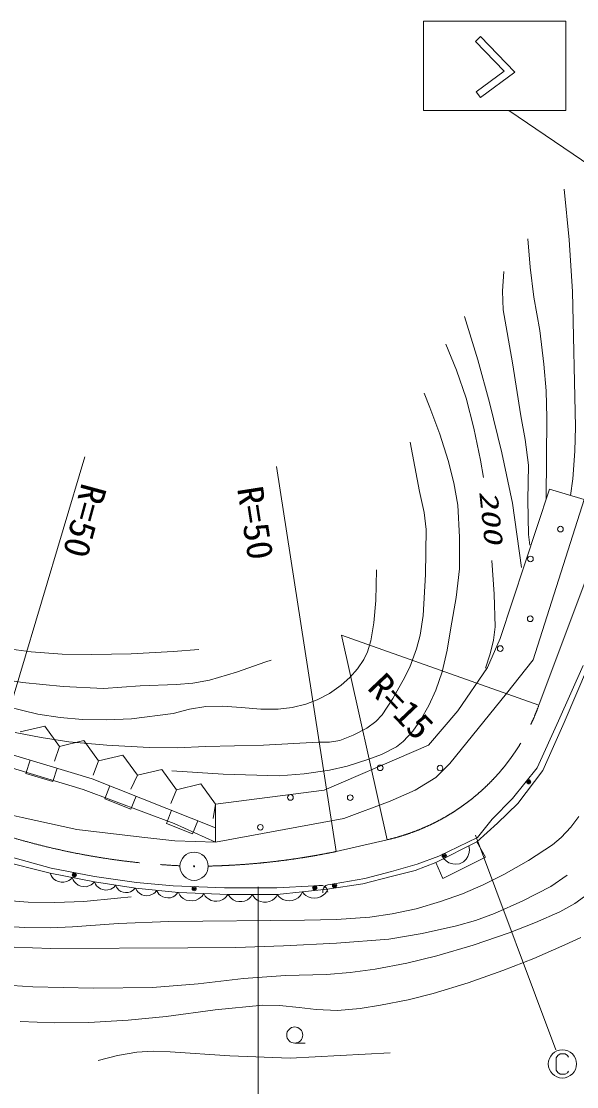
# Model space of a CAD drawing. Units: millimetres, scale not verified. Extents: x 40000 to 680000, y 20000 to 380000.
# Drawn here: x 356262 to 395648, y 238873 to 314439 of the extents above; entities that cross this region are included whole.
import ezdxf
from ezdxf.enums import TextEntityAlignment as Align

# ---------------------------------------------------------------- set-up
doc = ezdxf.new("R2010")
doc.units = ezdxf.units.MM
doc.header["$LTSCALE"] = 1000
doc.linetypes.add('CHAIN', pattern=[18.5, 12, -1.5, 3.5, -1.5])
for name, color, linetype, lineweight in [('M-BGD', 7, 'Continuous', 13), ('M-BGD-EXST', 7, 'Continuous', 13), ('M-BMK', 2, 'CHAIN', 13), ('M-BMK-SRVR', 3, 'Continuous', 13), ('M-STR-HTXT', 7, 'Continuous', 13)]:
    doc.layers.add(name, color=color, linetype=linetype, lineweight=lineweight)
doc.styles.add('ＭＳ ゴシック', font='')
doc.styles.get('ＭＳ ゴシック').set_extended_font_data('MS Gothic')

msp = doc.modelspace()

# ---------------------------------------------------------------- linework, layer by layer
at = {"layer": 'M-BGD'}
for p, q in [((390220, 270663), (393730, 281249)), ((393730, 281249), (396181, 280525)), ((396181, 280525), (392560, 269159)), ((389328, 268602), (390220, 270663)), ((392560, 269159), (390665, 266763)), ((387211, 265537), (389328, 268602)), ((394366, 264826), (396110, 268750)), ((394770, 264699), (396475, 268741)), ((390665, 266763), (386654, 261804)), ((385149, 263086), (387211, 265537)), ((392840, 261484), (394366, 264826)), ((393254, 261289), (394770, 264699)), ((356191, 264041), (357919, 264451)), ((357919, 264451), (358961, 263014)), ((358961, 263014), (358619, 261971)), ((358961, 263014), (360688, 263424)), ((360688, 263424), (361731, 261987)), ((384091, 262640), (385149, 263086)), ((354383, 262795), (361296, 260717)), ((361731, 261987), (363458, 262397)), ((363458, 262397), (364501, 260961)), ((377739, 259910), (384091, 262640)), ((360660, 259953), (353789, 262031)), ((356882, 262044), (356594, 261086)), ((358509, 260510), (358797, 261468)), ((361731, 261987), (361349, 260969)), ((386654, 261804), (385651, 260801)), ((391096, 259304), (392840, 261484)), ((356594, 261086), (358509, 260510)), ((361296, 260717), (370033, 257239)), ((364501, 260961), (364023, 259966)), ((364501, 260961), (366228, 261370)), ((366228, 261370), (367271, 259934)), ((385651, 260801), (384202, 259910)), ((391485, 258952), (393254, 261289)), ((367106, 257536), (360660, 259953)), ((362551, 260217), (362181, 259288)), ((367271, 259934), (368998, 260344)), ((368998, 260344), (370041, 258907)), ((362181, 259288), (364039, 258548)), ((364039, 258548), (364409, 259477)), ((367271, 259934), (366865, 258963)), ((370041, 258907), (377739, 259910)), ((384202, 259910), (382419, 259130)), ((389643, 257851), (391096, 259304)), ((352729, 258766), (356334, 257960)), ((366919, 258478), (366549, 257549)), ((370041, 258907), (369874, 257904)), ((370033, 256221), (370041, 258907)), ((382419, 259130), (379132, 257904)), ((390033, 257562), (391485, 258952)), ((356334, 257960), (360193, 257112)), ((368408, 256809), (368778, 257739)), ((379132, 257904), (370033, 256221)), ((388626, 256543), (389643, 257851)), ((360193, 257112), (364816, 256560)), ((366549, 257549), (368408, 256809)), ((370033, 256221), (367106, 257536)), ((370033, 257239), (370033, 256221)), ((388559, 256236), (390033, 257562)), ((364816, 256560), (367149, 256306)), ((367149, 256306), (370033, 256221)), ((385654, 254783), (388559, 256236)), ((385864, 255235), (388626, 256543)), ((388559, 256236), (389191, 255162)), ((387929, 255206), (388019, 255474)), ((388037, 255707), (388001, 255957)), ((388019, 255474), (388037, 255707)), ((354706, 254910), (358306, 254026)), ((354976, 255308), (358391, 254363)), ((384201, 254215), (385654, 254783)), ((384339, 254654), (385864, 255235)), ((386159, 253647), (385654, 254783)), ((389191, 255162), (386159, 253647)), ((386212, 255063), (386391, 254884)), ((386391, 254884), (386588, 254758)), ((386588, 254758), (386856, 254669)), ((386856, 254669), (387088, 254651)), ((387088, 254651), (387339, 254687)), ((387339, 254687), (387625, 254830)), ((387625, 254830), (387804, 255009)), ((387804, 255009), (387929, 255206)), ((358306, 254026), (361464, 253394)), ((358306, 254026), (358369, 253850)), ((358391, 254363), (361443, 253782)), ((380633, 253637), (382522, 254145)), ((382496, 253773), (384201, 254215)), ((382522, 254145), (384339, 254654)), ((358369, 253850), (358444, 253737)), ((358444, 253737), (358551, 253618)), ((358551, 253618), (358721, 253486)), ((358721, 253486), (358903, 253417)), ((358903, 253417), (359091, 253379)), ((359091, 253379), (359285, 253373)), ((359285, 253373), (359492, 253429)), ((359492, 253429), (359637, 253498)), ((359637, 253498), (359750, 253574)), ((359750, 253574), (359875, 253712)), ((359875, 253712), (359938, 253536)), ((359938, 253536), (360013, 253423)), ((360013, 253423), (360120, 253304)), ((360120, 253304), (360290, 253172)), ((360290, 253172), (360472, 253103)), ((361061, 253116), (361206, 253185)), ((361206, 253185), (361319, 253260)), ((361319, 253260), (361444, 253398)), ((361443, 253782), (364422, 253346)), ((361464, 253394), (364370, 252952)), ((361464, 253394), (361531, 253232)), ((361531, 253232), (361606, 253130)), ((362836, 253034), (362947, 253168)), ((362947, 253168), (363009, 253017)), ((364422, 253346), (367038, 253128)), ((377365, 253144), (377525, 253153)), ((377525, 253153), (377626, 253138)), ((377868, 253135), (377999, 253198)), ((377948, 252889), (380475, 253268)), ((377999, 253198), (378157, 253224)), ((378157, 253224), (378453, 253273)), ((378453, 253273), (380633, 253637)), ((380475, 253268), (382496, 253773)), ((360472, 253103), (360660, 253065)), ((360660, 253065), (360854, 253059)), ((360854, 253059), (361061, 253116)), ((361606, 253130), (361711, 253023)), ((361711, 253023), (361876, 252907)), ((361876, 252907), (362049, 252850)), ((362049, 252850), (362227, 252823)), ((362227, 252823), (362409, 252825)), ((362409, 252825), (362601, 252887)), ((362601, 252887), (362733, 252958)), ((362733, 252958), (362836, 253034)), ((363009, 253017), (363080, 252922)), ((363080, 252922), (363178, 252822)), ((363178, 252822), (363331, 252713)), ((363331, 252713), (363493, 252660)), ((363493, 252660), (363659, 252635)), ((363659, 252635), (363829, 252638)), ((363829, 252638), (364008, 252695)), ((364008, 252695), (364131, 252762)), ((364131, 252762), (364227, 252832)), ((364227, 252832), (364331, 252958)), ((364370, 252952), (367401, 252636)), ((364370, 252952), (364444, 252793)), ((364444, 252793), (364524, 252695)), ((364524, 252695), (364634, 252593)), ((364634, 252593), (364803, 252484)), ((364803, 252484), (364979, 252436)), ((364979, 252436), (365158, 252417)), ((365158, 252417), (365341, 252428)), ((365341, 252428), (365529, 252499)), ((365529, 252499), (365658, 252576)), ((365658, 252576), (365756, 252657)), ((365756, 252657), (365861, 252796)), ((365861, 252796), (365935, 252638)), ((365935, 252638), (366016, 252539)), ((366016, 252539), (366126, 252437)), ((366126, 252437), (366295, 252329)), ((367021, 252344), (367149, 252421)), ((367038, 253128), (370671, 252983)), ((367149, 252421), (367248, 252501)), ((367248, 252501), (367353, 252641)), ((367401, 252636), (370938, 252510)), ((367401, 252636), (367503, 252452)), ((367503, 252452), (367607, 252341)), ((368974, 252292), (369086, 252396)), ((369086, 252396), (369200, 252572)), ((369200, 252572), (369296, 252398)), ((369296, 252398), (369394, 252293)), ((370671, 252983), (374377, 252983)), ((370791, 252345), (370899, 252511)), ((370938, 252510), (374412, 252510)), ((370938, 252510), (371040, 252340)), ((372536, 252340), (372638, 252510)), ((372638, 252510), (372746, 252330)), ((374330, 252330), (374438, 252510)), ((374377, 252983), (377065, 253128)), ((374412, 252510), (377948, 252889)), ((374412, 252510), (374538, 252342)), ((375886, 252269), (376017, 252392)), ((376017, 252392), (376113, 252511)), ((376113, 252511), (376201, 252702)), ((376201, 252702), (376328, 252534)), ((376328, 252534), (376447, 252438)), ((376447, 252438), (376602, 252346)), ((377065, 253128), (377365, 253144)), ((377472, 252331), (377675, 252461)), ((377626, 253138), (377749, 253085)), ((377634, 252711), (377654, 252836)), ((377647, 252632), (377634, 252711)), ((377654, 252836), (377697, 252944)), ((377675, 252461), (377807, 252584)), ((377697, 252944), (377779, 253059)), ((377749, 253085), (377832, 253029)), ((377779, 253059), (377868, 253135)), ((377807, 252584), (377903, 252703)), ((377832, 253029), (377896, 252952)), ((377896, 252952), (377962, 252836)), ((377903, 252703), (377991, 252893)), ((377962, 252836), (377988, 252737)), ((377988, 252737), (377991, 252677)), ((366295, 252329), (366471, 252281)), ((366471, 252281), (366650, 252262)), ((366650, 252262), (366832, 252273)), ((366832, 252273), (367021, 252344)), ((367607, 252341), (367747, 252227)), ((367747, 252227), (367959, 252112)), ((367959, 252112), (368173, 252068)), ((368173, 252068), (368389, 252060)), ((368389, 252060), (368606, 252089)), ((368606, 252089), (368826, 252189)), ((368826, 252189), (368974, 252292)), ((369394, 252293), (369526, 252186)), ((369526, 252186), (369727, 252077)), ((369727, 252077), (369929, 252035)), ((369929, 252035), (370133, 252028)), ((370133, 252028), (370338, 252055)), ((370338, 252055), (370546, 252150)), ((370546, 252150), (370685, 252247)), ((370685, 252247), (370791, 252345)), ((371040, 252340), (371142, 252238)), ((371142, 252238), (371278, 252136)), ((371278, 252136), (371482, 252034)), ((371482, 252034), (371686, 252000)), ((371686, 252000), (371890, 252000)), ((371890, 252000), (372094, 252034)), ((372094, 252034), (372298, 252136)), ((372298, 252136), (372434, 252238)), ((372434, 252238), (372536, 252340)), ((372746, 252330), (372854, 252222)), ((372854, 252222), (372998, 252114)), ((372998, 252114), (373214, 252006)), ((373214, 252006), (373430, 251970)), ((373430, 251970), (373646, 251970)), ((373646, 251970), (373862, 252006)), ((373862, 252006), (374078, 252114)), ((374078, 252114), (374222, 252222)), ((374222, 252222), (374330, 252330)), ((374538, 252342), (374657, 252246)), ((374657, 252246), (374812, 252154)), ((374812, 252154), (375038, 252070)), ((375038, 252070), (375257, 252057)), ((375257, 252057), (375471, 252080)), ((375471, 252080), (375682, 252139)), ((375682, 252139), (375886, 252269)), ((376602, 252346), (376828, 252262)), ((376828, 252262), (377046, 252249)), ((377046, 252249), (377261, 252272)), ((377261, 252272), (377472, 252331)), ((375651, 241967), (376401, 241967))]:
    msp.add_line(p, q, dxfattribs=at)
for points in [[(394763, 302533), (395107, 298950), (395354, 295279), (395561, 285685), (395528, 283961), (395372, 281979), (395215, 280811)], [(392183, 299002), (392341, 297007), (392618, 294863), (393025, 292498), (393321, 290122), (393484, 288223), (393543, 286325), (393473, 280585)], [(390474, 296700), (390395, 295299), (390433, 293965), (391106, 290212), (391676, 286451), (392005, 284771), (392235, 282949), (392177, 280485), (392237, 278039), (392322, 277272)], [(387683, 293491), (388638, 290437), (389476, 287402), (390346, 283842), (391108, 280257), (391729, 275702)], [(386358, 291550), (387115, 289696), (387801, 287714), (388346, 285583), (388821, 283313), (389051, 282086)], [(366930, 261272), (370582, 261048), (374546, 260921), (376327, 261069), (378109, 261321), (379372, 261615), (380900, 262098), (381797, 262429), (382862, 262976), (383336, 263355), (384017, 264096), (384571, 264875), (385167, 265917), (385652, 266989), (386118, 268310), (386465, 269840), (386719, 271421), (387097, 273559), (387330, 275613), (387333, 277849), (387219, 280121), (386933, 281696), (386533, 283279), (385939, 285165), (385237, 287037), (384823, 288073)], [(325099, 287552), (326075, 286548), (326856, 285610), (327851, 284354), (328844, 283292), (331434, 281149), (334061, 279117), (338063, 276468), (341931, 274048), (343199, 273451), (344697, 272880), (353782, 270237), (355182, 269951), (356967, 269711), (359167, 269561), (361256, 269522), (364045, 269581), (367040, 269749), (368849, 269876)], [(355833, 264004), (357662, 263630), (359637, 263341), (362322, 263097), (365321, 262938), (367320, 262915), (369330, 262994), (373439, 263104), (377316, 263305), (378118, 263307), (378862, 263427), (379798, 263795), (380763, 264310), (381405, 264783), (381844, 265243), (382621, 266413), (383351, 267701), (383804, 268624), (384300, 269933), (384548, 270903), (384768, 272288), (384928, 275201), (384981, 278402), (384821, 279607), (384509, 281095), (383847, 284585)], [(322071, 283585), (329377, 277440), (332605, 275353), (336187, 273161), (339244, 271646), (342643, 270083), (346750, 268466), (350861, 266969), (354114, 266090), (357439, 265307), (359020, 265059), (360599, 264922), (362269, 264889), (364069, 264958), (367031, 265342)], [(389634, 276185), (389800, 273805), (389857, 271482), (389741, 270539), (389506, 269569), (389183, 268551)], [(367031, 265342), (368191, 265661), (369338, 265843), (370540, 265864), (371863, 265771), (373257, 265653), (374471, 265648), (375467, 265770), (376445, 266010), (377241, 266307), (378128, 266773), (378951, 267354), (379563, 267902), (380104, 268506), (380553, 269169), (380819, 269723), (381052, 270487), (381265, 271771), (381415, 273366), (381440, 275538)], [(353682, 267971), (356351, 267538), (359230, 267264), (362084, 267122), (364680, 267307), (367274, 267391), (368428, 267492), (369603, 267713), (371529, 268277), (373600, 268999), (373974, 269131)], [(353826, 250326), (356500, 250162), (358299, 250131), (359901, 250203), (363157, 250438), (366731, 250588), (376357, 250685), (378619, 250737), (380976, 250896), (382559, 251130), (384271, 251498), (386001, 251998), (387548, 252553), (389020, 253181), (390485, 253917), (392223, 254909), (393938, 256016), (394558, 256544), (395244, 257276), (395806, 258031)], [(355755, 248758), (358350, 248669), (368073, 248721), (371473, 248738), (374854, 248860), (378613, 249042), (382315, 249334), (384681, 249741), (387136, 250275), (388482, 250658), (389811, 251157), (391823, 252061), (393813, 253077), (394980, 253872)], [(396212, 252371), (395506, 251866), (394462, 251275), (392735, 250510), (390867, 249797), (388313, 248922), (385732, 248155), (383593, 247641), (381365, 247218), (379581, 246969), (377908, 246835), (375009, 246755), (372015, 246556), (368796, 246175), (365566, 245904), (361382, 245873), (357085, 245947), (354890, 246103)], [(354956, 252094), (356752, 251964), (358638, 251933), (360699, 252019), (363089, 252235), (364060, 252339)], [(356183, 243495), (358582, 243412), (361049, 243429), (363845, 243593), (366546, 243854), (370002, 244315), (373400, 244667), (374576, 244635), (375970, 244485), (377168, 244343), (378694, 244287), (380290, 244427), (381738, 244651), (383702, 245032), (385460, 245474), (387945, 246239), (390411, 247107), (392609, 247967), (394802, 248938), (395937, 249465)], [(361712, 240720), (363073, 241083), (364446, 241333), (365607, 241388), (366810, 241338), (371050, 241063), (375325, 240888), (382426, 241266)]]:
    msp.add_lwpolyline(points, dxfattribs=at)
for centre, radius in [((394496, 278420), 200), ((392368, 276306), 200), ((392355, 272063), 200), ((390227, 269948), 200), ((381716, 261489), 200), ((385959, 261476), 200), ((392240, 260494), 150), ((392240, 260494), 90), ((392240, 260494), 30), ((375346, 259387), 200), ((379588, 259374), 200), ((373218, 257272), 200), ((386257, 255255), 150), ((386257, 255255), 90), ((386257, 255255), 30), ((360026, 253899), 150), ((360026, 253899), 90), ((360026, 253899), 30), ((378478, 253125), 150), ((378478, 253125), 90), ((378478, 253125), 30), ((368523, 252918), 150), ((368523, 252918), 90), ((368523, 252918), 30), ((377074, 252978), 150), ((377074, 252978), 90), ((377074, 252978), 30), ((375651, 242537), 570)]:
    msp.add_circle(centre, radius, dxfattribs=at)
at = {"layer": 'M-BGD-EXST'}
for p, q in [((384793, 308105), (384793, 314439)), ((384793, 314439), (394881, 314439)), ((394881, 314439), (394881, 308105)), ((388467, 313003), (388826, 313351)), ((390507, 310902), (388467, 313003)), ((388826, 313351), (391263, 310840)), ((388528, 309432), (390507, 310902)), ((391263, 310840), (388826, 309031)), ((388528, 309432), (388826, 309031)), ((394881, 308105), (384793, 308105)), ((390842, 308105), (408400, 296197)), ((394172, 241496), (388468, 256708)), ((373053, 236539), (373053, 253041)), ((394314, 241087), (394194, 240927)), ((394474, 241207), (394314, 241087)), ((394834, 241207), (394474, 241207)), ((394994, 241087), (394834, 241207)), ((395074, 240967), (394994, 241087)), ((394194, 240927), (394194, 240047)), ((394194, 240047), (394314, 239887)), ((394314, 239887), (394474, 239767)), ((394474, 239767), (394834, 239767)), ((394834, 239767), (394994, 239847)), ((394994, 239847), (395074, 239967))]:
    msp.add_line(p, q, dxfattribs=at)
msp.add_circle((394634, 240487), 1000, dxfattribs=at)
at = {"layer": 'M-BMK'}
for p, q in [((392961, 265923), (397474, 277947)), ((378590, 255552), (382218, 256390))]:
    msp.add_line(p, q, dxfattribs=at)
for centre, radius, start, end in [((378848, 271006), 15000, 282.98146, 340.19318), ((369809, 304490), 50000, 250.30839, 267.36883), ((368418, 304507), 50000, 271.25575, 281.73904)]:
    msp.add_arc(centre, radius, start, end, dxfattribs=at)
at = {"layer": 'M-BMK-SRVR'}
for radius in [1000, 40]:
    msp.add_circle((368514, 254507), radius, dxfattribs=at)
at = {"layer": 'M-STR-HTXT'}
for p, q in [((352962, 257414), (360775, 283551)), ((374362, 282860), (378590, 255552)), ((382218, 256390), (378962, 270900)), ((378962, 270900), (392961, 265923))]:
    msp.add_line(p, q, dxfattribs=at)

# ---------------------------------------------------------------- texts
at = {"layer": 'M-BGD', "style": 'ＭＳ ゴシック', "oblique": 15, "width": 1.4}
msp.add_text('200', height=1320, rotation=276, dxfattribs=at).set_placement((388340, 281037), align=Align.BOTTOM_LEFT)
at = {"layer": 'M-STR-HTXT', "style": 'ＭＳ ゴシック', "width": 1.05}
for s, rotation, p in [('R=50', 254.8, (360039, 281917)), ('R=50', 278.9, (371020, 281225)), ('R=15', 313.5, (380324, 266739))]:
    msp.add_text(s, height=1833, rotation=rotation, dxfattribs=at).set_placement(p, align=Align.BOTTOM_LEFT)

doc.saveas('drawing.dxf')
